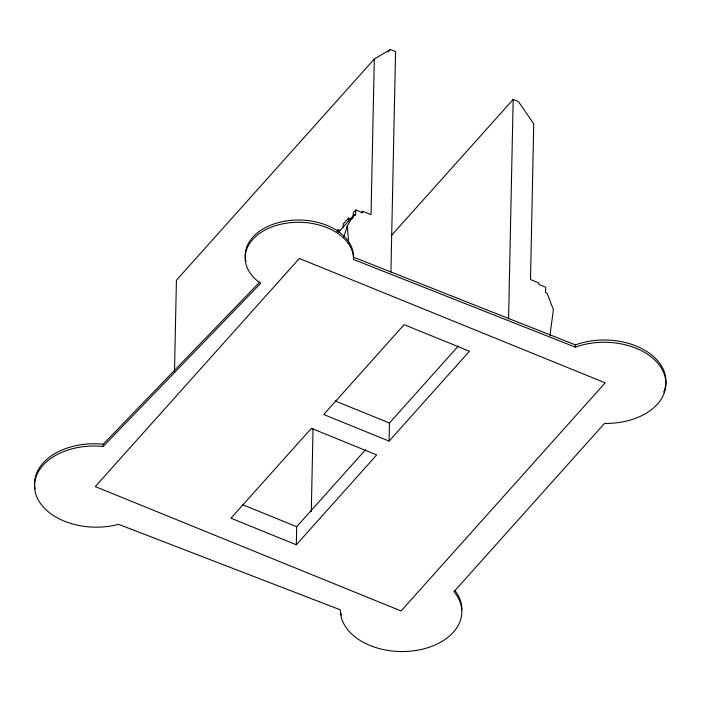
<?xml version="1.0" encoding="UTF-8"?>
<svg xmlns="http://www.w3.org/2000/svg" width="701" height="701" viewBox="0 0 701 701"><rect width="100%" height="100%" fill="white"/><g stroke="black" fill="none" stroke-linecap="round" stroke-linejoin="round"><path stroke-width="1.05" d="M103.161 446.458L260.641 283.335A54.179 36.18 1.2 0 1 279.147 224.653A54.179 36.18 1.2 0 1 353.523 259.475L575.355 347.144A60.742 40.57 1.2 0 1 663.996 373.431A60.742 40.57 1.2 0 1 604.534 423.395L454.003 591.662A60.742 40.57 1.2 0 1 416.192 650.44A60.742 40.57 1.2 0 1 340.362 609.835L118.548 524.339A60.742 40.57 1.2 0 1 35.059 491.217A60.742 40.57 1.2 0 1 103.161 446.458L103.213 444.197L259.931 281.863M174.488 371.679L176.424 280.251L374.299 59.059L390.317 49.473L395.548 51.602L390.93 272.146M296.313 544.791L376.7 454.923L311.358 428.355L230.971 518.214L296.313 544.791L296.689 526.705L365.493 449.797M311.288 511.704L313.032 428.723M338.11 231.847L338.154 229.683L340.108 230.48M343.253 227.15L343.324 223.899L348.502 218.107L350.456 218.905M348.432 221.367L348.502 218.107M353.216 216.022L353.286 212.771L355.784 209.967L362.636 212.754L362.662 211.281L371.031 214.681L374.299 59.059M353.523 259.475L353.567 257.214A54.179 36.18 1.2 0 0 295.235 220.079A54.179 36.18 1.2 0 0 245.955 261.508M355.784 209.967L355.67 215.391L354.154 214.778L338.32 232.478M389.073 441.104L469.46 351.236L404.109 324.668L323.722 414.528L389.073 441.104L389.449 423.018L458.244 346.11M508.575 318.894L513.167 99.437L518.398 101.557L533.75 123.902L530.499 279.533L538.867 282.932L538.841 284.413L545.685 287.2L545.571 292.624L547.087 293.237L553.396 309.667L549.952 335.542M575.355 347.144L575.407 344.883L353.567 257.214M343.911 236.964L347.275 225.836L354.154 214.778L352.454 218.659M388.126 51.918L390.317 49.473M336.717 231.286L338.154 229.683M361.199 212.911L362.662 211.281M391.228 235.746L513.167 99.437M335.157 400.946L389.449 423.018M242.406 504.632L296.689 526.705M347.275 225.836L348.677 242.993M341.308 614.996A60.742 40.57 1.2 0 1 340.844 612.876M454.739 590.251A60.742 40.57 1.2 0 1 461.871 609.835M575.407 344.883A60.742 40.57 1.2 0 1 642.694 349.089A60.742 40.57 1.2 0 1 663.716 392.166M35.103 488.956A60.742 40.57 1.2 0 1 103.213 444.197M299.353 258.467L95.275 486.599L401.095 610.965L605.173 382.834L299.353 258.467"/></g></svg>
